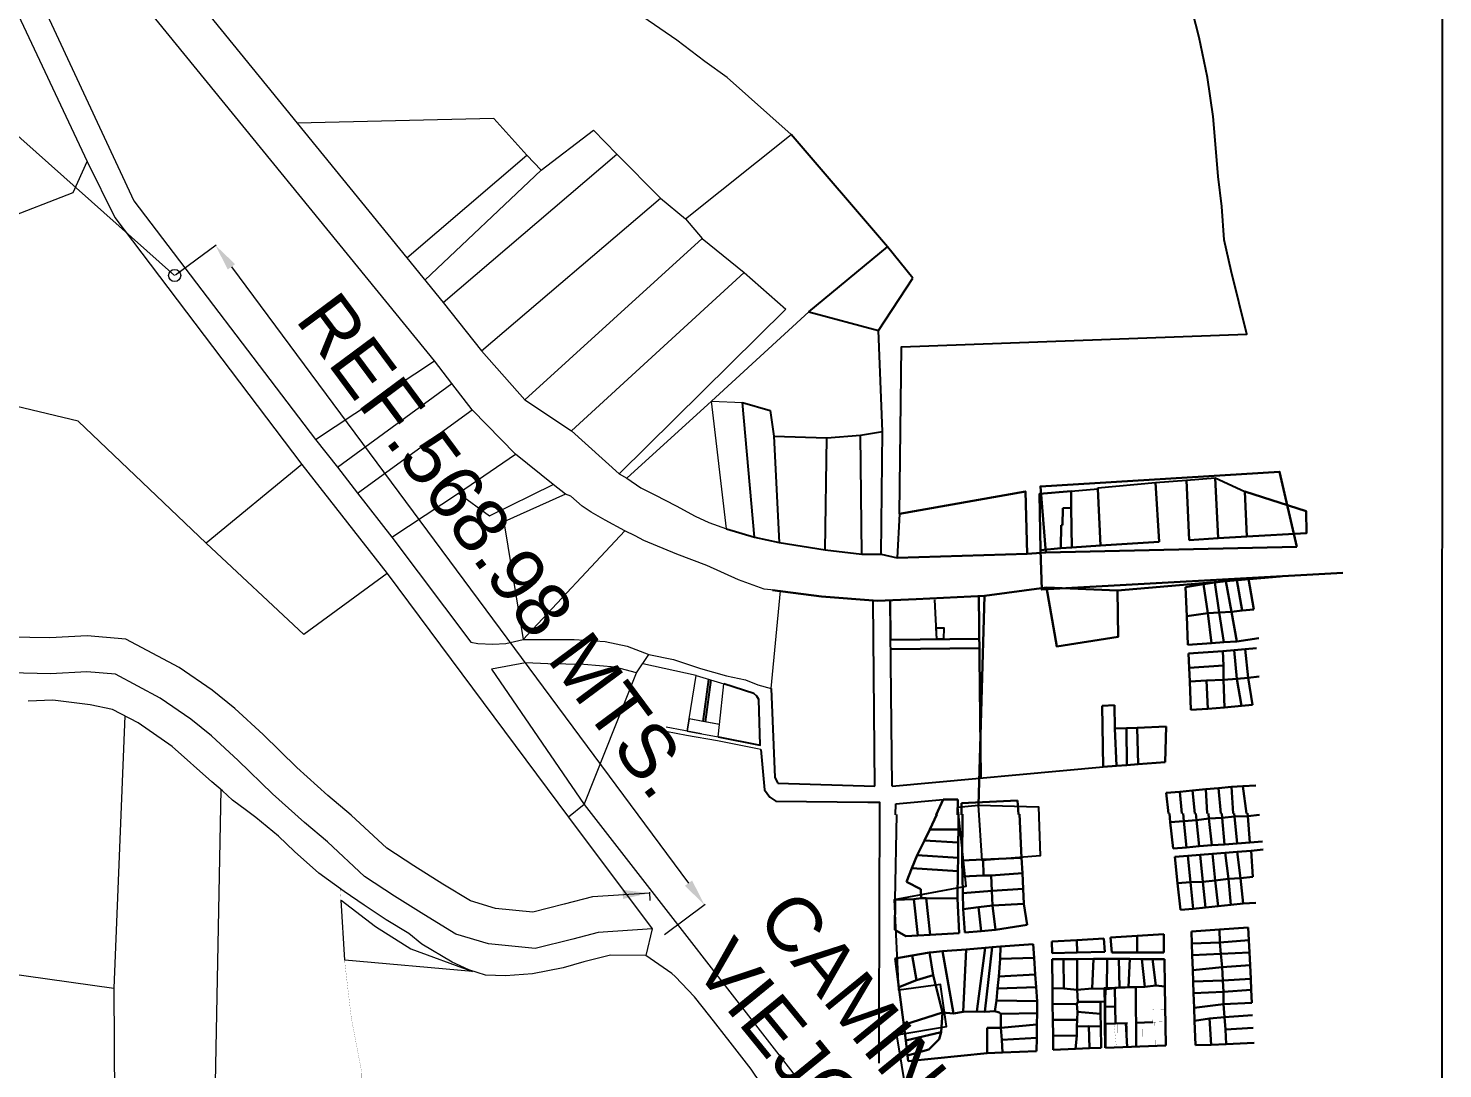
# Model space of a CAD drawing. Header units: millimetres. Extents: x 605783 to 618060, y 1302882 to 1321803.
# Drawn here: x 618046.82 to 618060.01, y 1320160.86 to 1320170.57 of the extents above; entities that cross this region are included whole.
import ezdxf

# ---------------------------------------------------------------- set-up
doc = ezdxf.new("R2010")
doc.units = ezdxf.units.MM
for name, color, linetype in [('2', 7, 'Continuous'), ('CVL_CUADCON_TX', 2, 'Continuous'), ('CVL_PUNTO', 250, 'Continuous')]:
    doc.layers.add(name, color=color, linetype=linetype)
for name, color, linetype, lineweight in [('Cotas', 7, 'Continuous', 0), ('Nivel 2', 7, 'Continuous', 0), ('Nivel 30', 7, 'Continuous', 0)]:
    doc.layers.add(name, color=color, linetype=linetype, lineweight=lineweight)
doc.styles.add('PUNTOS PI', font='arial.ttf', dxfattribs={"height": 2.75})

msp = doc.modelspace()

# ---------------------------------------------------------------- linework, layer by layer
at = {"color": 0}
msp.add_lwpolyline([(618014.999, 1320185.164), (618060.011, 1320185.164), (618059.999, 1320154.046)], dxfattribs=at)
at = {"layer": '2', "color": 1, "linetype": 'Continuous', "lineweight": 5}
for p, q in [((618045.242, 1320173.852), (618047.367, 1320169.322)), ((618050.606, 1320167.465), (618047.532, 1320171.235)), ((618048.144, 1320171.132), (618050.348, 1320168.425)), ((618052.946, 1320168.788), (618053.932, 1320169.575)), ((618050.686, 1320168.007), (618052.307, 1320169.39)), ((618052.307, 1320169.39), (618052.715, 1320168.98)), ((618051.6, 1320169.243), (618050.517, 1320168.216)), ((618051.045, 1320167.557), (618052.715, 1320168.98)), ((618052.715, 1320168.98), (618052.946, 1320168.788)), ((618052.946, 1320168.788), (618053.103, 1320168.606)), ((618051.45, 1320167.101), (618053.103, 1320168.606)), ((618053.103, 1320168.606), (618053.494, 1320168.289)), ((618050.348, 1320168.425), (618050.686, 1320168.007)), ((618051.884, 1320166.81), (618053.494, 1320168.289)), ((618050.686, 1320168.007), (618051.045, 1320167.557)), ((618053.189, 1320167.087), (618054.098, 1320167.92)), ((618051.045, 1320167.557), (618051.45, 1320167.101)), ((618049.497, 1320166.73), (618050.606, 1320167.465)), ((618050.767, 1320167.253), (618050.606, 1320167.465)), ((618049.701, 1320166.472), (618050.767, 1320167.253)), ((618050.958, 1320167.008), (618050.767, 1320167.253)), ((618049.889, 1320166.231), (618050.958, 1320167.008)), ((618051.363, 1320166.595), (618050.958, 1320167.008)), ((618051.45, 1320167.101), (618051.884, 1320166.81)), ((618052.401, 1320166.371), (618053.189, 1320167.087)), ((618053.329, 1320165.897), (618053.189, 1320167.087)), ((618053.189, 1320167.087), (618053.478, 1320167.075)), ((618049.497, 1320166.73), (618049.701, 1320166.472)), ((618051.884, 1320166.81), (618052.328, 1320166.411)), ((618050.83, 1320166.229), (618051.363, 1320166.595)), ((618051.714, 1320166.311), (618051.363, 1320166.595)), ((618049.368, 1320166.497), (618048.475, 1320165.764)), ((618049.368, 1320166.497), (618050.166, 1320165.481)), ((618049.701, 1320166.472), (618049.889, 1320166.231)), ((618052.328, 1320166.411), (618052.401, 1320166.371)), ((618049.889, 1320166.231), (618050.207, 1320165.82)), ((618050.207, 1320165.82), (618050.83, 1320166.229)), ((618051.827, 1320166.222), (618051.714, 1320166.311)), ((618051.433, 1320164.866), (618052.381, 1320165.879)), ((618050.166, 1320165.481), (618051.855, 1320163.209)), ((618052.492, 1320164.553), (618052.604, 1320164.726)), ((618051.139, 1320164.588), (618052.001, 1320163.326)), ((618052.001, 1320163.326), (618052.492, 1320164.553)), ((618052.001, 1320163.326), (618051.855, 1320163.209)), ((618052.001, 1320163.326), (618054.911, 1320159.588)), ((618051.855, 1320163.209), (618052.636, 1320162.166)), ((618052.636, 1320162.166), (618052.578, 1320161.918))]:
    msp.add_line(p, q, dxfattribs=at)
at = {"layer": '2', "color": 1, "linetype": 'Continuous'}
for p, q in [((618054.833, 1320168.526), (618053.932, 1320169.575)), ((618054.098, 1320167.92), (618054.833, 1320168.526)), ((618055.067, 1320168.235), (618054.833, 1320168.526)), ((618054.747, 1320167.748), (618055.067, 1320168.235)), ((618054.098, 1320167.92), (618054.747, 1320167.748)), ((618054.786, 1320166.804), (618054.747, 1320167.748)), ((618053.478, 1320167.075), (618053.738, 1320167)), ((618053.592, 1320165.819), (618053.478, 1320167.075)), ((618053.738, 1320167), (618053.772, 1320166.761)), ((618053.772, 1320166.761), (618053.821, 1320165.771)), ((618053.772, 1320166.761), (618054.265, 1320166.747)), ((618054.251, 1320165.703), (618054.265, 1320166.747)), ((618054.265, 1320166.747), (618054.58, 1320166.772)), ((618054.58, 1320166.772), (618054.786, 1320166.804)), ((618054.593, 1320165.662), (618054.58, 1320166.772)), ((618054.773, 1320165.66), (618054.786, 1320166.804)), ((618056.795, 1320166.281), (618057.333, 1320166.331)), ((618057.333, 1320166.331), (618057.62, 1320166.352)), ((618057.62, 1320166.352), (618057.889, 1320166.372)), ((618057.889, 1320166.372), (618058.166, 1320166.246)), ((618056.546, 1320166.25), (618056.793, 1320166.269)), ((618056.793, 1320166.269), (618056.795, 1320166.281)), ((618054.944, 1320166.036), (618054.923, 1320165.627)), ((618053.329, 1320165.897), (618053.592, 1320165.819)), ((618053.592, 1320165.819), (618053.821, 1320165.771)), ((618053.821, 1320165.771), (618054.251, 1320165.703)), ((618054.251, 1320165.703), (618054.593, 1320165.662)), ((618054.593, 1320165.662), (618054.773, 1320165.66)), ((618054.773, 1320165.66), (618054.923, 1320165.627)), ((618054.715, 1320163.498), (618054.698, 1320165.228)), ((618054.875, 1320163.499), (618054.858, 1320165.23)), ((618053.746, 1320164.407), (618053.782, 1320163.579)), ((618053.782, 1320163.579), (618053.809, 1320163.525)), ((618053.809, 1320163.525), (618054.715, 1320163.498)), ((618054.908, 1320163.229), (618054.91, 1320163.334)), ((618054.91, 1320163.334), (618055.351, 1320163.372)), ((618054.904, 1320162.437), (618054.918, 1320163.232))]:
    msp.add_line(p, q, dxfattribs=at)
at = {"layer": '2', "color": 1, "linetype": 'Continuous', "lineweight": 5}
for points in [[(618053.932, 1320169.575), (618053.337, 1320170.107), (618053.127, 1320170.256), (618052.866, 1320170.454), (618052.549, 1320170.671), (618052.249, 1320170.879), (618051.995, 1320171.051), (618051.778, 1320171.212), (618051.598, 1320171.318), (618051.527, 1320171.387), (618051.383, 1320171.536), (618051.31, 1320171.629), (618051.166, 1320171.834), (618051.038, 1320172.03), (618050.917, 1320172.208), (618050.713, 1320172.497), (618050.532, 1320172.649), (618050.275, 1320172.817), (618049.574, 1320173.97)], [(618046.929, 1320170.833), (618047.801, 1320168.955), (618049.497, 1320166.73)], [(618051.466, 1320169.382), (618051.159, 1320169.723), (618049.325, 1320169.681)], [(618051.6, 1320169.243), (618052.09, 1320169.615), (618052.307, 1320169.39)], [(618050.348, 1320168.425), (618051.466, 1320169.382), (618051.6, 1320169.243)], [(618048.475, 1320165.764), (618047.281, 1320166.901), (618044.964, 1320167.456), (618044.583, 1320167.764), (618045.412, 1320168.234), (618045.686, 1320168.564), (618046.579, 1320168.779), (618047.236, 1320169.035), (618047.367, 1320169.322)], [(618047.367, 1320169.322), (618047.623, 1320168.802), (618049.368, 1320166.497)], [(618053.494, 1320168.289), (618053.885, 1320167.946), (618052.328, 1320166.411)], [(618052.401, 1320166.371), (618052.532, 1320166.279), (618052.662, 1320166.216), (618052.862, 1320166.111), (618053.039, 1320166.016), (618053.165, 1320165.956), (618053.329, 1320165.897)], [(618050.83, 1320166.229), (618051.12, 1320166.018), (618051.714, 1320166.311)], [(618051.827, 1320166.222), (618051.254, 1320165.962), (618051.433, 1320164.866)], [(618052.381, 1320165.879), (618052.198, 1320165.978), (618052.068, 1320166.053), (618051.984, 1320166.109), (618051.877, 1320166.202), (618051.827, 1320166.222)], [(618050.207, 1320165.82), (618050.944, 1320164.84), (618051.011, 1320164.827), (618051.151, 1320164.821), (618051.273, 1320164.828), (618051.433, 1320164.866)], [(618053.834, 1320165.318), (618053.681, 1320165.334), (618053.441, 1320165.423), (618053.148, 1320165.554), (618052.868, 1320165.662), (618052.558, 1320165.79), (618052.478, 1320165.833), (618052.381, 1320165.879)], [(618050.166, 1320165.481), (618049.388, 1320164.911), (618048.475, 1320165.764)], [(618052.604, 1320164.726), (618052.837, 1320164.678), (618053.087, 1320164.596), (618053.33, 1320164.528), (618053.506, 1320164.489), (618053.623, 1320164.443), (618053.746, 1320164.407), (618053.834, 1320165.318)], [(618051.433, 1320164.866), (618051.662, 1320164.864), (618051.908, 1320164.865), (618052.198, 1320164.847), (618052.404, 1320164.802), (618052.604, 1320164.726)], [(618052.492, 1320164.553), (618052.292, 1320164.608), (618051.999, 1320164.633), (618051.664, 1320164.638), (618051.454, 1320164.647), (618051.139, 1320164.588)], [(618053.048, 1320164.531), (618052.548, 1320164.639)], [(618052.636, 1320162.166), (618052.134, 1320162.133), (618051.898, 1320162.072), (618051.546, 1320161.984), (618051.111, 1320162.028), (618050.804, 1320162.119), (618050.507, 1320162.3), (618050.233, 1320162.472), (618049.953, 1320162.656), (618049.609, 1320162.977), (618049.392, 1320163.159), (618049.094, 1320163.426), (618048.776, 1320163.737), (618048.526, 1320163.968), (618048.332, 1320164.124), (618048.048, 1320164.318), (618047.631, 1320164.542), (618047.362, 1320164.564), (618047.023, 1320164.545), (618046.647, 1320164.553)], [(618052.963, 1320164.011), (618053.048, 1320164.531), (618053.306, 1320164.452)], [(618052.963, 1320164.011), (618053.252, 1320163.957), (618053.265, 1320164.073), (618053.306, 1320164.452)], [(618048.16, 1320163.869), (618047.843, 1320164.088), (618047.603, 1320164.213), (618047.393, 1320164.255), (618047.047, 1320164.299), (618046.815, 1320164.291)], [(618052.963, 1320164.011), (618052.982, 1320164.126)], [(618053.264, 1320164.073), (618053.11, 1320164.102), (618052.982, 1320164.126)], [(618052.956, 1320163.971), (618052.763, 1320164.007)], [(618053.097, 1320163.986), (618052.768, 1320164.047)], [(618053.651, 1320163.839), (618053.247, 1320163.921), (618052.956, 1320163.971)], [(618052.963, 1320164.011), (618053.252, 1320163.957), (618053.264, 1320164.073)], [(618053.097, 1320163.985), (618053.097, 1320163.986)], [(618056.339, 1320156.59), (618056.208, 1320156.693), (618056.091, 1320156.815), (618055.981, 1320156.931), (618055.86, 1320157.129), (618055.734, 1320157.458), (618055.639, 1320157.843), (618055.56, 1320158.155), (618055.408, 1320158.494), (618055.223, 1320158.759), (618055.005, 1320159.01), (618054.751, 1320159.281), (618054.509, 1320159.576), (618054.281, 1320159.89), (618054.006, 1320160.228), (618053.734, 1320160.599), (618053.56, 1320160.857), (618053.365, 1320161.109), (618053.174, 1320161.353), (618053.033, 1320161.532), (618052.852, 1320161.724), (618052.819, 1320161.75), (618052.578, 1320161.918)]]:
    msp.add_lwpolyline(points, dxfattribs=at)
at = {"layer": '2', "color": 1, "linetype": 'Continuous'}
for points in [[(618054.944, 1320166.036), (618054.961, 1320167.596), (618058.185, 1320167.714), (618058.039, 1320168.302), (618057.974, 1320168.594), (618057.952, 1320168.903), (618057.917, 1320169.182), (618057.896, 1320169.448), (618057.871, 1320169.744), (618057.816, 1320170.106), (618057.74, 1320170.478), (618057.648, 1320170.833)], [(618054.858, 1320165.23), (618054.861, 1320164.863)], [(618055.292, 1320164.868), (618055.272, 1320165.234)], [(618055.286, 1320164.975), (618055.357, 1320164.975), (618055.355, 1320164.869)], [(618055.292, 1320164.868), (618055.355, 1320164.869)], [(618053.113, 1320164.102), (618053.166, 1320164.493)], [(618053.134, 1320164.098), (618053.188, 1320164.49)], [(618053.252, 1320163.957), (618053.644, 1320163.88), (618053.632, 1320164.305), (618053.613, 1320164.336), (618053.584, 1320164.362), (618053.306, 1320164.452)], [(618053.651, 1320163.839), (618053.683, 1320163.465), (618053.733, 1320163.394), (618053.79, 1320163.358), (618054.648, 1320163.348), (618054.757, 1320163.347), (618054.751, 1320161.283), (618054.75, 1320160.913)], [(618054.875, 1320163.499), (618056.843, 1320163.677)], [(618059.666, 1320159.396), (618055.645, 1320159.264), (618055.621, 1320159.876), (618055.146, 1320159.803), (618054.92, 1320161.178), (618055.382, 1320161.255), (618055.326, 1320161.647), (618054.937, 1320161.594), (618054.898, 1320162.442), (618055.565, 1320162.566), (618055.487, 1320163.301), (618055.68, 1320163.319)]]:
    msp.add_lwpolyline(points, dxfattribs=at)
for points in [[(618055.355, 1320164.869), (618055.292, 1320164.868), (618055.286, 1320164.975), (618055.357, 1320164.975)], [(618055.68, 1320163.319), (618056.24, 1320163.304), (618056.256, 1320162.848), (618055.714, 1320162.805)]]:
    msp.add_lwpolyline(points, close=True, dxfattribs=at)
at = {"layer": '2', "color": 1, "linetype": 'Continuous', "lineweight": 5}
msp.add_lwpolyline([(618052.963, 1320164.011), (618053.252, 1320163.957), (618053.265, 1320164.073), (618052.982, 1320164.126)], close=True, dxfattribs=at)
at = {"layer": 'Cotas', "color": 7, "lineweight": 5}
for p, q in [((618048.189, 1320168.265), (618048.569, 1320168.547)), ((618048.712, 1320168.341), (618052.976, 1320162.593)), ((618052.752, 1320162.114), (618053.132, 1320162.396))]:
    msp.add_line(p, q, dxfattribs=at)
at = {"layer": 'Cotas', "color": 1, "lineweight": 5}
msp.add_line((618052.617, 1320162.43), (618052.614, 1320162.509), dxfattribs=at)
at = {"layer": 'Cotas', "color": 7, "lineweight": 5}
msp.add_lwpolyline([(618052.614, 1320162.5), (618052.08, 1320162.465), (618051.815, 1320162.397), (618051.522, 1320162.323), (618051.176, 1320162.358), (618050.941, 1320162.428), (618050.683, 1320162.585), (618050.414, 1320162.754), (618050.161, 1320162.921), (618049.83, 1320163.228), (618049.611, 1320163.412), (618049.323, 1320163.671), (618049.007, 1320163.98), (618048.744, 1320164.223), (618048.532, 1320164.393), (618048.223, 1320164.605), (618047.728, 1320164.87), (618047.366, 1320164.899), (618047.017, 1320164.88), (618046.644, 1320164.888)], dxfattribs=at)
for points in [[(618048.746, 1320168.366), (618048.678, 1320168.316), (618048.562, 1320168.542)], [(618053.009, 1320162.618), (618052.942, 1320162.568), (618053.125, 1320162.391)]]:
    msp.add_solid(points, dxfattribs=at)
at = {"layer": 'Cotas', "color": 1, "lineweight": 5}
msp.add_solid([(618052.361, 1320162.53), (618052.365, 1320162.446), (618052.614, 1320162.5)], dxfattribs=at)
at = {"layer": 'CVL_CUADCON_TX', "color": 7, "lineweight": 5}
msp.add_lwpolyline([(618045.129, 1320169.767), (618046.487, 1320169.767), (618048.182, 1320168.26)], dxfattribs=at)
at = {"layer": 'CVL_PUNTO', "color": 7, "lineweight": 5}
msp.add_circle((618048.182, 1320168.26), 0.0568, dxfattribs=at)
at = {"layer": 'Nivel 2', "color": 1, "linetype": 'Continuous', "lineweight": -3}
for p, q in [((618056.795, 1320166.281), (618057.333, 1320166.331)), ((618057.333, 1320166.331), (618057.62, 1320166.352)), ((618057.62, 1320166.352), (618057.889, 1320166.372)), ((618057.889, 1320166.372), (618058.166, 1320166.246)), ((618056.546, 1320166.25), (618056.793, 1320166.269)), ((618056.793, 1320166.269), (618056.795, 1320166.281))]:
    msp.add_line(p, q, dxfattribs=at)
at = {"layer": 'Nivel 30', "color": 1, "linetype": 'Continuous', "lineweight": 30}
for p, q in [((618057.333, 1320166.331), (618057.366, 1320165.777)), ((618057.333, 1320166.331), (618057.366, 1320165.777)), ((618057.62, 1320166.352), (618057.647, 1320165.792)), ((618057.62, 1320166.352), (618057.647, 1320165.792)), ((618057.889, 1320166.372), (618057.917, 1320165.811)), ((618057.889, 1320166.372), (618057.917, 1320165.811)), ((618056.546, 1320166.25), (618056.545, 1320166.092)), ((618056.546, 1320166.25), (618056.545, 1320166.092)), ((618056.793, 1320166.269), (618056.818, 1320165.743)), ((618056.793, 1320166.269), (618056.818, 1320165.743)), ((618058.166, 1320166.246), (618058.184, 1320165.825)), ((618058.166, 1320166.246), (618058.184, 1320165.825)), ((618056.469, 1320166.089), (618056.464, 1320165.933)), ((618056.469, 1320166.089), (618056.464, 1320165.933)), ((618056.545, 1320166.092), (618056.469, 1320166.089)), ((618056.545, 1320166.092), (618056.469, 1320166.089)), ((618056.545, 1320166.092), (618056.55, 1320165.723)), ((618056.545, 1320166.092), (618056.55, 1320165.723)), ((618056.451, 1320165.931), (618056.45, 1320165.717)), ((618056.451, 1320165.931), (618056.45, 1320165.717)), ((618056.464, 1320165.933), (618056.451, 1320165.931)), ((618056.464, 1320165.933), (618056.451, 1320165.931)), ((618057.917, 1320165.811), (618057.647, 1320165.792)), ((618057.917, 1320165.811), (618057.647, 1320165.792)), ((618058.184, 1320165.825), (618057.917, 1320165.811)), ((618058.184, 1320165.825), (618057.917, 1320165.811)), ((618054.923, 1320165.627), (618056.136, 1320165.664)), ((618056.136, 1320165.664), (618056.309, 1320165.678)), ((618056.45, 1320165.717), (618056.26, 1320165.699)), ((618056.45, 1320165.717), (618056.26, 1320165.699)), ((618056.309, 1320165.678), (618058.649, 1320165.728)), ((618056.55, 1320165.723), (618056.45, 1320165.717)), ((618056.55, 1320165.723), (618056.45, 1320165.717)), ((618056.818, 1320165.743), (618056.55, 1320165.723)), ((618056.818, 1320165.743), (618056.55, 1320165.723)), ((618057.366, 1320165.777), (618056.818, 1320165.743)), ((618057.366, 1320165.777), (618056.818, 1320165.743)), ((618056.976, 1320165.323), (618058.495, 1320165.454)), ((618057.884, 1320165.397), (618057.988, 1320165.408)), ((618057.988, 1320165.408), (618058.092, 1320165.42)), ((618058.041, 1320165.124), (618057.988, 1320165.408)), ((618058.092, 1320165.42), (618058.2, 1320165.431)), ((618058.092, 1320165.42), (618058.142, 1320165.136)), ((618058.2, 1320165.431), (618058.249, 1320165.146)), ((618055.736, 1320165.273), (618055.68, 1320163.319)), ((618055.736, 1320165.273), (618056.314, 1320165.349)), ((618056.314, 1320165.349), (618056.976, 1320165.323)), ((618057.612, 1320165.352), (618057.78, 1320165.38)), ((618057.623, 1320165.083), (618057.612, 1320165.352)), ((618057.78, 1320165.38), (618057.884, 1320165.397)), ((618057.821, 1320165.11), (618057.78, 1320165.38)), ((618057.884, 1320165.397), (618057.925, 1320165.118)), ((618058.142, 1320165.136), (618058.041, 1320165.124)), ((618058.142, 1320165.136), (618058.249, 1320165.146)), ((618057.821, 1320165.11), (618057.623, 1320165.083)), ((618057.634, 1320164.815), (618057.623, 1320165.083)), ((618057.821, 1320165.11), (618057.925, 1320165.118)), ((618057.853, 1320164.831), (618057.821, 1320165.11)), ((618057.925, 1320165.118), (618058.041, 1320165.124)), ((618057.97, 1320164.839), (618057.925, 1320165.118)), ((618058.041, 1320165.124), (618058.092, 1320164.848)), ((618058.295, 1320164.878), (618058.092, 1320164.848)), ((618057.853, 1320164.831), (618057.634, 1320164.815)), ((618057.64, 1320164.735), (618057.96, 1320164.758)), ((618057.97, 1320164.839), (618057.853, 1320164.831)), ((618057.96, 1320164.758), (618058.067, 1320164.766)), ((618057.966, 1320164.623), (618057.96, 1320164.758)), ((618058.092, 1320164.848), (618057.97, 1320164.839)), ((618058.067, 1320164.766), (618058.17, 1320164.774)), ((618058.067, 1320164.766), (618058.092, 1320164.498)), ((618058.17, 1320164.774), (618058.273, 1320164.785)), ((618058.198, 1320164.508), (618058.17, 1320164.774)), ((618057.645, 1320164.601), (618057.64, 1320164.735)), ((618057.966, 1320164.623), (618057.645, 1320164.601)), ((618057.966, 1320164.623), (618057.966, 1320164.489)), ((618057.651, 1320164.474), (618057.645, 1320164.601)), ((618057.651, 1320164.474), (618057.808, 1320164.482)), ((618057.966, 1320164.489), (618057.808, 1320164.482)), ((618057.808, 1320164.482), (618057.82, 1320164.219)), ((618057.966, 1320164.489), (618058.092, 1320164.498)), ((618057.977, 1320164.23), (618057.966, 1320164.489)), ((618058.198, 1320164.508), (618058.092, 1320164.498)), ((618058.134, 1320164.248), (618058.092, 1320164.498)), ((618058.198, 1320164.508), (618058.3, 1320164.52)), ((618058.237, 1320164.257), (618058.198, 1320164.508)), ((618057.662, 1320164.209), (618057.651, 1320164.474)), ((618056.833, 1320164.247), (618056.95, 1320164.252)), ((618056.843, 1320163.677), (618056.833, 1320164.247)), ((618056.95, 1320164.252), (618056.953, 1320164.034)), ((618057.82, 1320164.219), (618057.662, 1320164.209)), ((618057.977, 1320164.23), (618057.82, 1320164.219)), ((618058.134, 1320164.248), (618057.977, 1320164.23)), ((618058.237, 1320164.257), (618058.134, 1320164.248)), ((618056.953, 1320164.034), (618057.06, 1320164.038)), ((618056.953, 1320164.034), (618056.967, 1320163.687)), ((618057.06, 1320164.038), (618057.161, 1320164.043)), ((618057.065, 1320163.694), (618057.06, 1320164.038)), ((618057.161, 1320164.043), (618057.431, 1320164.055)), ((618057.171, 1320163.702), (618057.161, 1320164.043)), ((618057.431, 1320164.055), (618057.422, 1320163.722)), ((618056.967, 1320163.687), (618056.843, 1320163.677)), ((618057.065, 1320163.694), (618056.967, 1320163.687)), ((618057.171, 1320163.702), (618057.065, 1320163.694)), ((618057.422, 1320163.722), (618057.171, 1320163.702)), ((618057.433, 1320163.434), (618057.559, 1320163.446)), ((618057.452, 1320163.242), (618057.433, 1320163.434)), ((618057.559, 1320163.446), (618057.676, 1320163.457)), ((618057.559, 1320163.446), (618057.579, 1320163.242)), ((618057.676, 1320163.457), (618057.802, 1320163.469)), ((618057.676, 1320163.457), (618057.699, 1320163.242)), ((618057.802, 1320163.469), (618057.921, 1320163.48)), ((618057.815, 1320163.242), (618057.802, 1320163.469)), ((618057.921, 1320163.48), (618058.04, 1320163.492)), ((618057.921, 1320163.48), (618057.94, 1320163.242)), ((618058.04, 1320163.492), (618058.148, 1320163.497)), ((618058.04, 1320163.492), (618058.057, 1320163.242)), ((618058.148, 1320163.497), (618058.268, 1320163.504)), ((618058.148, 1320163.497), (618058.18, 1320163.242)), ((618055.285, 1320163.231), (618055.351, 1320163.372)), ((618055.351, 1320163.372), (618055.487, 1320163.373)), ((618055.487, 1320163.373), (618055.485, 1320163.231)), ((618055.523, 1320163.339), (618056.046, 1320163.365)), ((618055.523, 1320163.231), (618055.523, 1320163.339)), ((618056.046, 1320163.365), (618056.053, 1320163.233)), ((618055.227, 1320163.094), (618055.292, 1320163.234)), ((618055.495, 1320163.235), (618055.493, 1320163.094)), ((618055.529, 1320162.806), (618055.532, 1320163.235)), ((618056.063, 1320163.237), (618056.083, 1320162.83)), ((618057.47, 1320163.161), (618057.462, 1320163.242)), ((618057.597, 1320163.172), (618057.47, 1320163.161)), ((618057.497, 1320162.916), (618057.47, 1320163.161)), ((618057.59, 1320163.242), (618057.597, 1320163.172)), ((618057.715, 1320163.181), (618057.597, 1320163.172)), ((618057.622, 1320162.927), (618057.597, 1320163.172)), ((618057.709, 1320163.243), (618057.715, 1320163.181)), ((618057.715, 1320163.181), (618057.828, 1320163.195)), ((618057.74, 1320162.937), (618057.715, 1320163.181)), ((618057.828, 1320163.195), (618057.825, 1320163.243)), ((618057.828, 1320163.195), (618057.953, 1320163.203)), ((618057.858, 1320162.946), (618057.828, 1320163.195)), ((618057.95, 1320163.244), (618057.953, 1320163.203)), ((618057.953, 1320163.203), (618058.069, 1320163.214)), ((618057.953, 1320163.203), (618057.976, 1320162.955)), ((618058.067, 1320163.244), (618058.069, 1320163.214)), ((618058.069, 1320163.214), (618058.194, 1320163.218)), ((618058.093, 1320162.964), (618058.069, 1320163.214)), ((618058.19, 1320163.245), (618058.194, 1320163.218)), ((618058.194, 1320163.218), (618058.302, 1320163.229)), ((618058.213, 1320162.973), (618058.194, 1320163.218)), ((618055.227, 1320163.094), (618055.177, 1320162.991)), ((618055.227, 1320163.094), (618055.493, 1320163.094)), ((618055.493, 1320163.094), (618055.491, 1320162.971)), ((618055.177, 1320162.991), (618055.109, 1320162.854)), ((618055.177, 1320162.991), (618055.491, 1320162.971)), ((618055.491, 1320162.971), (618055.49, 1320162.829)), ((618057.622, 1320162.927), (618057.497, 1320162.916)), ((618057.74, 1320162.937), (618057.622, 1320162.927)), ((618057.858, 1320162.946), (618057.74, 1320162.937)), ((618057.976, 1320162.955), (618057.858, 1320162.946)), ((618058.093, 1320162.964), (618057.976, 1320162.955)), ((618058.213, 1320162.973), (618058.093, 1320162.964)), ((618058.095, 1320162.886), (618058.223, 1320162.896)), ((618058.33, 1320162.982), (618058.213, 1320162.973)), ((618058.223, 1320162.896), (618058.337, 1320162.906)), ((618058.223, 1320162.896), (618058.239, 1320162.653)), ((618055.059, 1320162.733), (618055.109, 1320162.854)), ((618055.109, 1320162.854), (618055.49, 1320162.829)), ((618055.49, 1320162.829), (618055.488, 1320162.704)), ((618055.529, 1320162.806), (618055.725, 1320162.813)), ((618055.532, 1320162.655), (618055.529, 1320162.806)), ((618056.083, 1320162.83), (618055.725, 1320162.813)), ((618055.727, 1320162.666), (618055.725, 1320162.813)), ((618056.083, 1320162.83), (618056.09, 1320162.685)), ((618057.511, 1320162.839), (618057.633, 1320162.849)), ((618057.538, 1320162.592), (618057.511, 1320162.839)), ((618057.633, 1320162.849), (618057.749, 1320162.858)), ((618057.659, 1320162.603), (618057.633, 1320162.849)), ((618057.749, 1320162.858), (618057.865, 1320162.867)), ((618057.774, 1320162.606), (618057.749, 1320162.858)), ((618057.865, 1320162.867), (618057.981, 1320162.877)), ((618057.889, 1320162.619), (618057.865, 1320162.867)), ((618057.981, 1320162.877), (618058.095, 1320162.886)), ((618058.012, 1320162.634), (618057.981, 1320162.877)), ((618058.125, 1320162.641), (618058.095, 1320162.886)), ((618055.059, 1320162.733), (618055.008, 1320162.606)), ((618055.059, 1320162.733), (618055.488, 1320162.704)), ((618055.488, 1320162.704), (618055.485, 1320162.45)), ((618055.532, 1320162.655), (618055.727, 1320162.666)), ((618055.536, 1320162.5), (618055.532, 1320162.655)), ((618055.8, 1320162.666), (618055.727, 1320162.666)), ((618055.8, 1320162.666), (618056.09, 1320162.685)), ((618055.8, 1320162.666), (618055.806, 1320162.521)), ((618056.09, 1320162.685), (618056.098, 1320162.539)), ((618058.012, 1320162.634), (618057.889, 1320162.619)), ((618058.125, 1320162.641), (618058.012, 1320162.634)), ((618058.036, 1320162.39), (618058.012, 1320162.634)), ((618058.125, 1320162.641), (618058.239, 1320162.653)), ((618058.151, 1320162.402), (618058.125, 1320162.641)), ((618055.008, 1320162.606), (618055.144, 1320162.536)), ((618055.144, 1320162.536), (618055.145, 1320162.453)), ((618055.806, 1320162.521), (618055.536, 1320162.5)), ((618055.539, 1320162.35), (618055.536, 1320162.5)), ((618055.806, 1320162.521), (618056.098, 1320162.539)), ((618055.806, 1320162.521), (618055.81, 1320162.385)), ((618056.098, 1320162.539), (618056.104, 1320162.401)), ((618057.538, 1320162.592), (618057.659, 1320162.603)), ((618057.565, 1320162.343), (618057.538, 1320162.592)), ((618057.659, 1320162.603), (618057.774, 1320162.606)), ((618057.659, 1320162.603), (618057.683, 1320162.355)), ((618057.774, 1320162.606), (618057.889, 1320162.619)), ((618057.8, 1320162.367), (618057.774, 1320162.606)), ((618057.916, 1320162.378), (618057.889, 1320162.619)), ((618054.901, 1320162.157), (618054.904, 1320162.437)), ((618054.904, 1320162.437), (618055.077, 1320162.444)), ((618055.077, 1320162.444), (618055.145, 1320162.453)), ((618055.116, 1320162.105), (618055.077, 1320162.444)), ((618055.145, 1320162.453), (618055.193, 1320162.454)), ((618055.23, 1320162.112), (618055.193, 1320162.454)), ((618055.193, 1320162.454), (618055.485, 1320162.45)), ((618055.485, 1320162.45), (618055.501, 1320162.128)), ((618055.539, 1320162.35), (618055.682, 1320162.37)), ((618055.682, 1320162.37), (618055.81, 1320162.385)), ((618055.682, 1320162.37), (618055.707, 1320162.147)), ((618055.81, 1320162.385), (618056.104, 1320162.401)), ((618055.84, 1320162.158), (618055.81, 1320162.385)), ((618056.104, 1320162.401), (618056.135, 1320162.204)), ((618057.8, 1320162.367), (618057.683, 1320162.355)), ((618057.916, 1320162.378), (618057.8, 1320162.367)), ((618058.036, 1320162.39), (618057.916, 1320162.378)), ((618058.151, 1320162.402), (618058.036, 1320162.39)), ((618058.268, 1320162.411), (618058.151, 1320162.402)), ((618055.553, 1320162.133), (618055.539, 1320162.35)), ((618057.683, 1320162.355), (618057.565, 1320162.343)), ((618055.004, 1320162.099), (618054.901, 1320162.157)), ((618055.116, 1320162.105), (618055.004, 1320162.099)), ((618055.23, 1320162.112), (618055.116, 1320162.105)), ((618055.501, 1320162.128), (618055.23, 1320162.112)), ((618055.707, 1320162.147), (618055.553, 1320162.133)), ((618055.84, 1320162.158), (618055.707, 1320162.147)), ((618056.135, 1320162.204), (618055.84, 1320162.158)), ((618056.912, 1320162.087), (618057.16, 1320162.103)), ((618057.16, 1320162.103), (618057.41, 1320162.119)), ((618057.16, 1320162.103), (618057.161, 1320161.948)), ((618057.41, 1320162.119), (618057.41, 1320161.948)), ((618057.668, 1320162.142), (618057.929, 1320162.16)), ((618057.672, 1320162.029), (618057.668, 1320162.142)), ((618057.929, 1320162.16), (618058.197, 1320162.179)), ((618057.929, 1320162.16), (618057.932, 1320162.041)), ((618058.197, 1320162.179), (618058.203, 1320162.06)), ((618055.345, 1320161.958), (618055.565, 1320161.975)), ((618055.565, 1320161.975), (618055.537, 1320161.394)), ((618055.565, 1320161.975), (618055.744, 1320161.989)), ((618055.744, 1320161.989), (618055.666, 1320161.396)), ((618055.739, 1320161.393), (618055.808, 1320161.995)), ((618055.744, 1320161.989), (618055.808, 1320161.995)), ((618055.808, 1320161.995), (618055.887, 1320162.001)), ((618055.884, 1320161.886), (618055.887, 1320162.001)), ((618055.887, 1320162.001), (618056.191, 1320162.025)), ((618056.191, 1320162.025), (618056.2, 1320161.896)), ((618056.365, 1320162.05), (618056.599, 1320162.063)), ((618056.368, 1320161.939), (618056.365, 1320162.05)), ((618056.599, 1320162.063), (618056.851, 1320162.078)), ((618056.599, 1320162.063), (618056.6, 1320161.945)), ((618056.851, 1320162.078), (618056.858, 1320161.953)), ((618056.925, 1320161.948), (618056.912, 1320162.087)), ((618057.932, 1320162.041), (618057.672, 1320162.029)), ((618057.675, 1320161.921), (618057.672, 1320162.029)), ((618058.203, 1320162.06), (618057.932, 1320162.041)), ((618057.94, 1320161.933), (618057.932, 1320162.041)), ((618058.203, 1320162.06), (618058.208, 1320161.948)), ((618054.903, 1320161.891), (618055.062, 1320161.918)), ((618054.938, 1320161.622), (618054.903, 1320161.891)), ((618055.062, 1320161.918), (618055.225, 1320161.945)), ((618055.062, 1320161.918), (618055.102, 1320161.69)), ((618055.225, 1320161.945), (618055.26, 1320161.951)), ((618055.259, 1320161.734), (618055.225, 1320161.945)), ((618055.26, 1320161.951), (618055.345, 1320161.958)), ((618055.447, 1320161.379), (618055.345, 1320161.958)), ((618055.87, 1320161.724), (618055.884, 1320161.886)), ((618055.884, 1320161.886), (618056.2, 1320161.896)), ((618056.2, 1320161.896), (618056.211, 1320161.74)), ((618056.367, 1320161.883), (618056.473, 1320161.884)), ((618056.37, 1320161.613), (618056.367, 1320161.883)), ((618056.6, 1320161.945), (618056.368, 1320161.939)), ((618056.473, 1320161.884), (618056.602, 1320161.885)), ((618056.473, 1320161.884), (618056.477, 1320161.61)), ((618056.858, 1320161.953), (618056.6, 1320161.945)), ((618056.602, 1320161.885), (618056.755, 1320161.886)), ((618056.602, 1320161.598), (618056.602, 1320161.885)), ((618056.755, 1320161.886), (618056.741, 1320161.611)), ((618056.755, 1320161.886), (618056.881, 1320161.887)), ((618056.879, 1320161.606), (618056.881, 1320161.887)), ((618056.881, 1320161.887), (618056.991, 1320161.886)), ((618057.161, 1320161.948), (618056.925, 1320161.948)), ((618056.991, 1320161.886), (618057.094, 1320161.886)), ((618056.991, 1320161.886), (618056.996, 1320161.62)), ((618057.081, 1320161.622), (618057.094, 1320161.886)), ((618057.094, 1320161.886), (618057.203, 1320161.885)), ((618057.41, 1320161.948), (618057.161, 1320161.948)), ((618057.203, 1320161.885), (618057.305, 1320161.884)), ((618057.203, 1320161.885), (618057.231, 1320161.625)), ((618057.305, 1320161.884), (618057.415, 1320161.883)), ((618057.334, 1320161.64), (618057.305, 1320161.884)), ((618057.415, 1320161.883), (618057.419, 1320161.63)), ((618057.675, 1320161.921), (618057.94, 1320161.933)), ((618057.68, 1320161.782), (618057.675, 1320161.921)), ((618057.94, 1320161.933), (618058.208, 1320161.948)), ((618057.94, 1320161.933), (618057.953, 1320161.81)), ((618058.208, 1320161.948), (618058.215, 1320161.828)), ((618055.102, 1320161.69), (618055.259, 1320161.734)), ((618055.346, 1320161.386), (618055.259, 1320161.734)), ((618055.859, 1320161.611), (618055.87, 1320161.724)), ((618056.211, 1320161.74), (618055.87, 1320161.724)), ((618056.211, 1320161.74), (618056.219, 1320161.622)), ((618057.953, 1320161.81), (618057.68, 1320161.782)), ((618057.684, 1320161.677), (618057.68, 1320161.782)), ((618058.215, 1320161.828), (618057.953, 1320161.81)), ((618057.959, 1320161.685), (618057.953, 1320161.81)), ((618058.215, 1320161.828), (618058.221, 1320161.702)), ((618054.938, 1320161.622), (618055.102, 1320161.69)), ((618054.983, 1320161.273), (618054.938, 1320161.622)), ((618055.848, 1320161.498), (618055.859, 1320161.611)), ((618056.219, 1320161.622), (618055.859, 1320161.611)), ((618056.219, 1320161.622), (618056.228, 1320161.494)), ((618056.372, 1320161.468), (618056.37, 1320161.613)), ((618056.477, 1320161.61), (618056.37, 1320161.613)), ((618056.477, 1320161.61), (618056.602, 1320161.598)), ((618056.602, 1320161.598), (618056.741, 1320161.611)), ((618056.602, 1320161.598), (618056.608, 1320161.486)), ((618056.867, 1320161.608), (618056.741, 1320161.611)), ((618056.862, 1320161.491), (618056.867, 1320161.608)), ((618056.867, 1320161.608), (618056.879, 1320161.606)), ((618056.879, 1320161.606), (618056.996, 1320161.62)), ((618057.081, 1320161.622), (618056.996, 1320161.62)), ((618057.231, 1320161.625), (618057.081, 1320161.622)), ((618057.231, 1320161.625), (618057.334, 1320161.64)), ((618057.334, 1320161.64), (618057.419, 1320161.63)), ((618057.419, 1320161.63), (618057.428, 1320161.08)), ((618057.959, 1320161.685), (618057.684, 1320161.677)), ((618057.688, 1320161.566), (618057.684, 1320161.677)), ((618057.688, 1320161.566), (618057.965, 1320161.579)), ((618057.959, 1320161.685), (618058.221, 1320161.702)), ((618057.965, 1320161.579), (618057.959, 1320161.685)), ((618057.965, 1320161.579), (618058.226, 1320161.598)), ((618057.965, 1320161.579), (618057.965, 1320161.464)), ((618058.221, 1320161.702), (618058.226, 1320161.598)), ((618058.226, 1320161.598), (618058.232, 1320161.477)), ((618055.833, 1320161.399), (618055.848, 1320161.498)), ((618055.848, 1320161.498), (618056.228, 1320161.494)), ((618056.228, 1320161.494), (618056.227, 1320161.382)), ((618056.374, 1320161.319), (618056.372, 1320161.468)), ((618056.372, 1320161.468), (618056.597, 1320161.466)), ((618056.597, 1320161.466), (618056.608, 1320161.486)), ((618056.604, 1320161.392), (618056.597, 1320161.466)), ((618056.608, 1320161.486), (618056.818, 1320161.488)), ((618056.862, 1320161.491), (618056.818, 1320161.488)), ((618056.818, 1320161.488), (618056.82, 1320161.376)), ((618056.867, 1320161.059), (618056.862, 1320161.491)), ((618057.693, 1320161.432), (618057.688, 1320161.566)), ((618057.965, 1320161.464), (618057.693, 1320161.432)), ((618057.965, 1320161.464), (618058.232, 1320161.477)), ((618057.975, 1320161.342), (618057.965, 1320161.464)), ((618054.983, 1320161.273), (618055.346, 1320161.386)), ((618055.334, 1320161.205), (618055.346, 1320161.386)), ((618055.447, 1320161.379), (618055.346, 1320161.386)), ((618055.447, 1320161.379), (618055.537, 1320161.394)), ((618055.666, 1320161.396), (618055.537, 1320161.394)), ((618055.739, 1320161.393), (618055.666, 1320161.396)), ((618055.739, 1320161.393), (618055.833, 1320161.399)), ((618055.875, 1320161.386), (618055.833, 1320161.399)), ((618055.875, 1320161.386), (618055.89, 1320161.373)), ((618055.89, 1320161.373), (618055.888, 1320161.245)), ((618055.89, 1320161.373), (618056.227, 1320161.382)), ((618056.227, 1320161.382), (618056.226, 1320161.274)), ((618056.374, 1320161.319), (618056.6, 1320161.32)), ((618056.376, 1320161.172), (618056.374, 1320161.319)), ((618056.6, 1320161.32), (618056.597, 1320161.257)), ((618056.604, 1320161.392), (618056.6, 1320161.32)), ((618056.604, 1320161.392), (618056.82, 1320161.376)), ((618056.82, 1320161.376), (618056.822, 1320161.256)), ((618057.697, 1320161.31), (618057.693, 1320161.432)), ((618057.697, 1320161.31), (618057.836, 1320161.331)), ((618057.705, 1320161.081), (618057.697, 1320161.31)), ((618057.975, 1320161.342), (618057.836, 1320161.331)), ((618057.852, 1320161.087), (618057.836, 1320161.331)), ((618057.975, 1320161.342), (618058.238, 1320161.363)), ((618057.975, 1320161.342), (618057.984, 1320161.229)), ((618055.002, 1320161.126), (618054.983, 1320161.273)), ((618055.334, 1320161.205), (618055.002, 1320161.126)), ((618055.334, 1320161.205), (618055.313, 1320161.139)), ((618055.762, 1320161.009), (618055.763, 1320161.245)), ((618055.763, 1320161.245), (618055.888, 1320161.245)), ((618055.888, 1320161.245), (618056.226, 1320161.274)), ((618055.899, 1320161.133), (618055.888, 1320161.245)), ((618056.226, 1320161.274), (618056.225, 1320161.151)), ((618056.597, 1320161.257), (618056.71, 1320161.258)), ((618056.597, 1320161.257), (618056.598, 1320161.169)), ((618056.717, 1320161.053), (618056.71, 1320161.258)), ((618056.822, 1320161.256), (618056.71, 1320161.258)), ((618056.822, 1320161.256), (618056.826, 1320161.057)), ((618057.055, 1320161.287), (618057.068, 1320161.066)), ((618057.307, 1320161.297), (618057.151, 1320161.291)), ((618057.984, 1320161.229), (618058.244, 1320161.244)), ((618057.992, 1320161.092), (618057.984, 1320161.229)), ((618055.02, 1320160.985), (618055.002, 1320161.126)), ((618055.218, 1320161.042), (618055.313, 1320161.139)), ((618056.225, 1320161.151), (618055.899, 1320161.133)), ((618055.899, 1320161.133), (618055.904, 1320161.014)), ((618056.225, 1320161.151), (618056.223, 1320161.026)), ((618056.378, 1320161.04), (618056.376, 1320161.172)), ((618056.376, 1320161.172), (618056.598, 1320161.169)), ((618056.587, 1320161.048), (618056.378, 1320161.04)), ((618056.587, 1320161.048), (618056.598, 1320161.169)), ((618056.717, 1320161.053), (618056.587, 1320161.048)), ((618056.826, 1320161.057), (618056.717, 1320161.053)), ((618057.428, 1320161.08), (618056.867, 1320161.059)), ((618057.852, 1320161.087), (618057.705, 1320161.081)), ((618057.992, 1320161.092), (618057.852, 1320161.087)), ((618058.251, 1320161.103), (618057.992, 1320161.092)), ((618055.218, 1320161.042), (618055.02, 1320160.985)), ((618055.026, 1320160.933), (618055.02, 1320160.985)), ((618055.762, 1320161.009), (618055.026, 1320160.933)), ((618055.904, 1320161.014), (618055.762, 1320161.009)), ((618056.223, 1320161.026), (618055.904, 1320161.014))]:
    msp.add_line(p, q, dxfattribs=at)
at = {"layer": 'Nivel 30', "color": 1, "linetype": 'Continuous', "lineweight": 5}
for p, q in [((618047.716, 1320164.154), (618047.615, 1320161.613)), ((618048.614, 1320163.466), (618048.526, 1320158.966)), ((618047.615, 1320161.613), (618047.621, 1320160.316))]:
    msp.add_line(p, q, dxfattribs=at)
at = {"layer": 'Nivel 30', "color": 1, "linetype": 'Continuous', "lineweight": 30}
for points in [[(618058.649, 1320165.728), (618058.489, 1320166.429), (618056.259, 1320166.293), (618056.309, 1320165.678)], [(618056.136, 1320165.664), (618056.119, 1320166.246), (618054.944, 1320166.036)], [(618056.546, 1320166.25), (618056.25, 1320166.225), (618056.26, 1320165.699)], [(618058.166, 1320166.246), (618058.739, 1320166.061), (618058.742, 1320165.857), (618058.184, 1320165.825)], [(618056.26, 1320165.699), (618056.271, 1320165.331), (618059.079, 1320165.486)], [(618053.758, 1320165.326), (618054.217, 1320165.267), (618054.739, 1320165.227), (618055.098, 1320165.242), (618055.736, 1320165.273)], [(618055.685, 1320165.27), (618055.702, 1320163.574)], [(618056.314, 1320165.349), (618056.411, 1320164.801), (618056.985, 1320164.891), (618056.976, 1320165.323)], [(618054.861, 1320164.863), (618055.689, 1320164.872)], [(618054.862, 1320164.775), (618055.69, 1320164.784)]]:
    msp.add_lwpolyline(points, dxfattribs=at)
at = {"layer": 'Nivel 30', "color": 1, "linetype": 'Continuous', "lineweight": 30, "flags": 128}
for points in [[(618056.546, 1320166.25), (618056.25, 1320166.225), (618056.26, 1320165.699)], [(618058.166, 1320166.246), (618058.739, 1320166.061), (618058.742, 1320165.857), (618058.184, 1320165.825)], [(618056.26, 1320165.699), (618056.271, 1320165.331), (618059.079, 1320165.486)], [(618056.856, 1320161.614), (618056.954, 1320161.617), (618056.956, 1320161.443)], [(618056.858, 1320161.44), (618056.856, 1320161.614)], [(618056.954, 1320161.617), (618057.15, 1320161.624), (618057.151, 1320161.07)], [(618056.86, 1320161.28), (618056.858, 1320161.44)], [(618056.958, 1320161.284), (618056.86, 1320161.28)], [(618056.86, 1320161.28), (618056.864, 1320161.059)], [(618056.958, 1320161.284), (618057.071, 1320161.288)], [(618056.958, 1320161.284), (618057.071, 1320161.288)]]:
    msp.add_lwpolyline(points, dxfattribs=at)
at = {"layer": 'Nivel 30', "color": 1, "linetype": 'Continuous', "lineweight": 5}
for points in [[(618045.951, 1320164.306), (618045.975, 1320161.845), (618047.615, 1320161.613)], [(618052.578, 1320161.918), (618052.248, 1320161.921), (618051.999, 1320161.86), (618051.807, 1320161.802), (618051.521, 1320161.747), (618051.269, 1320161.729), (618051.082, 1320161.735), (618050.926, 1320161.784), (618050.772, 1320161.856), (618050.489, 1320162.024), (618050.368, 1320162.123), (618050.155, 1320162.252), (618049.951, 1320162.387), (618049.764, 1320162.516), (618049.527, 1320162.687), (618049.3, 1320162.889), (618049.15, 1320163.031), (618048.939, 1320163.206), (618048.852, 1320163.272), (618048.722, 1320163.368), (618048.628, 1320163.454), (618048.528, 1320163.539), (618048.16, 1320163.869)]]:
    msp.add_lwpolyline(points, dxfattribs=at)
at = {"layer": 'Nivel 30', "color": 1, "linetype": 'Continuous', "lineweight": 5, "const_width": 0.00131, "flags": 128}
msp.add_lwpolyline([(618049.98, 1320159.296), (618049.918, 1320159.758), (618049.915, 1320160.28), (618049.926, 1320160.836), (618049.83, 1320161.337), (618049.771, 1320161.839), (618049.725, 1320162.544)], dxfattribs=at)
at = {"layer": 'Nivel 30', "color": 1, "linetype": 'Continuous', "lineweight": 5}
msp.add_lwpolyline([(618050.959, 1320161.768), (618049.769, 1320161.874), (618049.734, 1320162.435), (618050.056, 1320162.19), (618050.384, 1320161.981)], close=True, dxfattribs=at)
at = {"layer": 'Nivel 30', "color": 1, "linetype": 'Continuous', "lineweight": 5, "flags": 128}
msp.add_lwpolyline([(618050.959, 1320161.768), (618049.769, 1320161.874), (618049.734, 1320162.435), (618050.056, 1320162.19), (618050.384, 1320161.981)], close=True, dxfattribs=at)
at = {"layer": 'Nivel 30', "color": 1, "linetype": 'Continuous', "lineweight": 30, "flags": 128}
for points in [[(618056.956, 1320161.443), (618056.858, 1320161.44), (618056.856, 1320161.614), (618056.954, 1320161.617)], [(618056.858, 1320161.44), (618056.956, 1320161.443), (618056.958, 1320161.284), (618056.86, 1320161.28)]]:
    msp.add_lwpolyline(points, close=True, dxfattribs=at)
for points, const_width in [([(618057.068, 1320161.066), (618057.071, 1320161.286), (618056.958, 1320161.284), (618056.954, 1320161.617), (618057.15, 1320161.623), (618057.151, 1320161.07)], 0.00262), ([(618057.423, 1320161.419), (618057.425, 1320161.302), (618057.307, 1320161.297), (618057.305, 1320161.415)], 0.00105), ([(618056.968, 1320161.063), (618057.068, 1320161.066), (618057.055, 1320161.287), (618056.944, 1320161.281)], 0.00105), ([(618057.329, 1320161.076), (618057.428, 1320161.08), (618057.425, 1320161.302), (618057.326, 1320161.297)], 0.00131)]:
    msp.add_lwpolyline(points, close=True, dxfattribs=dict(at, const_width=const_width))
for points, const_width in [([(618056.958, 1320161.284), (618056.954, 1320161.617)], 0.00262), ([(618057.425, 1320161.302), (618057.423, 1320161.419)], 0.00105), ([(618057.071, 1320161.288), (618056.977, 1320161.284), (618056.86, 1320161.28)], 0.00131), ([(618056.864, 1320161.059), (618056.86, 1320161.28)], 0.00131), ([(618057.055, 1320161.287), (618056.944, 1320161.281), (618056.968, 1320161.063)], 0.00105), ([(618056.98, 1320161.063), (618056.977, 1320161.284)], 0.00131), ([(618057.071, 1320161.288), (618057.068, 1320161.066)], 0.00262), ([(618057.326, 1320161.297), (618057.209, 1320161.293), (618057.151, 1320161.291)], 0.00131), ([(618057.213, 1320161.072), (618057.209, 1320161.293)], 0.00131), ([(618057.425, 1320161.302), (618057.307, 1320161.297)], 0.00105), ([(618057.428, 1320161.08), (618057.425, 1320161.302)], 0.00131), ([(618057.329, 1320161.076), (618057.213, 1320161.072), (618057.097, 1320161.067), (618056.98, 1320161.063), (618056.864, 1320161.059)], 0.00131), ([(618057.068, 1320161.066), (618056.968, 1320161.063)], 0.00105)]:
    msp.add_lwpolyline(points, dxfattribs=dict(at, const_width=const_width))

# ---------------------------------------------------------------- texts
at = {"layer": 'Cotas', "color": 7, "lineweight": 5, "insert": (618051.171, 1320165.74), "char_height": 0.50249, "attachment_point": 5, "rotation": 306.5675, "style": 'PUNTOS PI'}
msp.add_mtext('REF.568.98 MTS.', dxfattribs=at)
at = {"layer": 'CVL_CUADCON_TX', "color": 0, "style": 'PUNTOS PI'}
for s, height, p in [('CAMINO', 0.5025, (618053.598, 1320162.255)), ('VIEJO A MANAGUA', 0.50249, (618053.009, 1320161.804))]:
    msp.add_text(s, height=height, rotation=309.1971, dxfattribs=at).set_placement(p)

doc.saveas('drawing.dxf')
